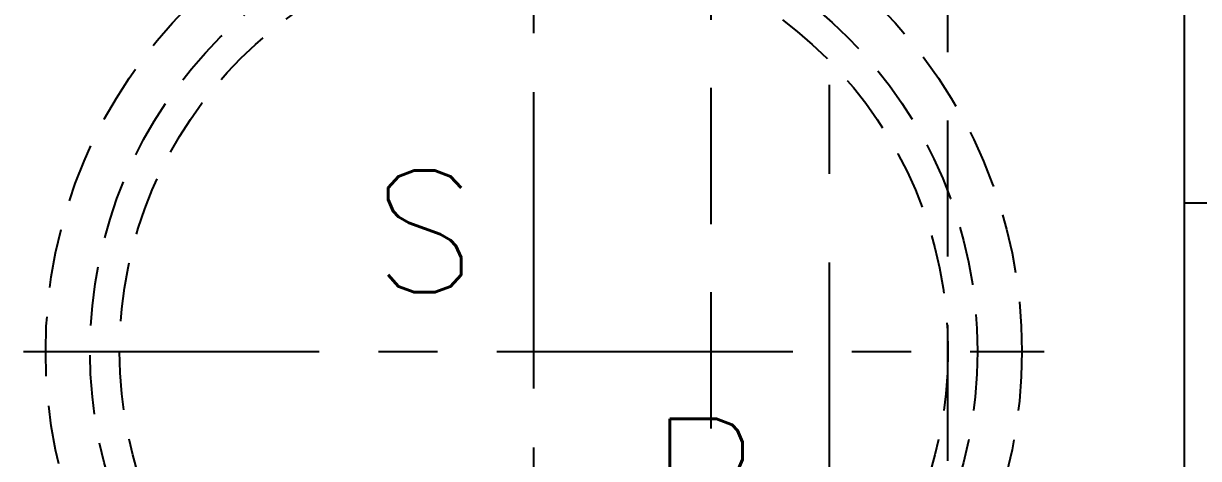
# Model space of a CAD drawing. Header units: millimetres. Extents: x 28656 to 29764, y -21384 to -20601.
# Drawn here: x 29224.03 to 29263.75, y -20886.88 to -20872.19 of the extents above; entities that cross this region are included whole.
import ezdxf

# ---------------------------------------------------------------- set-up
doc = ezdxf.new("R2010")
doc.units = ezdxf.units.MM
doc.header["$LTSCALE"] = 8
doc.linetypes.add('CENTER', pattern=[2, 1.25, -0.25, 0.25, -0.25])
doc.linetypes.add('HIDDEN', pattern=[0.375, 0.25, -0.125])
doc.layers.get('DEFPOINTS').update_dxf_attribs({"color": 6})
for name, color, linetype in [('Cav-cor', 30, 'Continuous'), ('SLIDE', 6, 'Continuous'), ('SP', 3, 'Continuous'), ('WT', 4, 'Continuous')]:
    doc.layers.add(name, color=color, linetype=linetype)
doc.layers.add('dim', color=3, linetype='Continuous', lineweight=15)
doc.styles.get("Standard").update_dxf_attribs({"font": 'txt.shx', "width": 0.8, "bigfont": 'chineset.shx'})
doc.dimstyles.new('ISO-25', dxfattribs={"dimtxt": 5, "dimasz": 4, "dimexe": 0.3, "dimexo": 0.3, "dimtad": 0, "dimzin": 1, "dimdsep": 46, "dimtxsty": 'Standard', "dimcen": 0, "dimclrd": 3, "dimclre": 3, "dimclrt": 3, "dimazin": 0, "dimtfac": 1, "dimtofl": 0, "dimtmove": 0, "dimatfit": 0, "dimfxl": 0, "dimarcsym": 0})

# ---------------------------------------------------------------- blocks, each defined once
blk = doc.blocks.new('20160826.095208')
at = {"layer": 'SP', "linetype": 'CENTER'}
for p, q in [((0, -17.25), (0, 17.25)), ((-17.25, 0), (17.25, 0))]:
    blk.add_line(p, q, dxfattribs=at)
at = {"layer": 'SP', "linetype": 'HIDDEN'}
for radius in [16.5, 15, 14]:
    blk.add_circle((0, 0), radius, dxfattribs=at)
at = {"layer": 'SP'}
for s, p in [('S', (-5.456, 1.995)), ('P', (3.888, -6.392))]:
    blk.add_text(s, height=4.111, dxfattribs=at).set_placement(p)
at = {"layer": 'SP', "color": 6, "insert": (-1.275, -8.844), "char_height": 3.2812, "attachment_point": 5}
blk.add_mtext('Ø30.00', dxfattribs=at)
blk = doc.blocks.new('*D27510')
at = {"layer": 'DEFPOINTS', "color": 0}
for p in [(29263.28, -20715.266), (29280.209, -20715.266), (29255.28, -20943.266)]:
    blk.add_point(p, dxfattribs=at)
at = {"layer": 'dim', "color": 3, "lineweight": -2}
for p, q in [((29263.58, -20715.266), (29280.509, -20715.266)), ((29280.209, -20719.266), (29280.209, -20819.308)), ((29280.209, -20939.266), (29280.209, -20839.224)), ((29255.58, -20943.266), (29280.509, -20943.266))]:
    blk.add_line(p, q, dxfattribs=at)
at = {"layer": 'dim', "color": 3}
for points in [[(29280.876, -20719.266), (29279.542, -20719.266), (29280.209, -20715.266)], [(29279.542, -20939.266), (29280.876, -20939.266), (29280.209, -20943.266)]]:
    blk.add_solid(points, dxfattribs=at)
at = {"layer": 'dim', "color": 3, "insert": (29280.209, -20829.266), "char_height": 5, "attachment_point": 5, "rotation": 90}
blk.add_mtext('228.00', dxfattribs=at)

msp = doc.modelspace()

# ---------------------------------------------------------------- linework, layer by layer
at = {"layer": 'Cav-cor', "color": 241}
msp.add_line((29263.28, -20935.266), (29263.28, -20711.266), dxfattribs=at)
at = {"layer": 'SLIDE', "linetype": 'CENTER'}
msp.add_line((29353.28, -20878.266), (29263.28, -20878.266), dxfattribs=at)
at = {"layer": 'WT', "color": 191, "linetype": 'HIDDEN', "ltscale": 2.3}
for p, q in [((29247.28, -20927.266), (29247.28, -20846.266)), ((29255.28, -20935.266), (29255.28, -20852.266))]:
    msp.add_line(p, q, dxfattribs=at)
at = {"layer": 'WT', "color": 191, "linetype": 'CENTER', "ltscale": 1.5}
msp.add_line((29251.28, -20943.266), (29251.28, -20848.266), dxfattribs=at)

# ---------------------------------------------------------------- block references
at = {"layer": 'SP'}
msp.add_blockref('20160826.095208', (29241.28, -20883.266), dxfattribs=at)

# ---------------------------------------------------------------- dimensions: what is measured, and where the dimension line sits
at = {"layer": 'dim'}
dim = msp.add_linear_dim(base=(29280.209, -20715.266), p1=(29255.28, -20943.266), p2=(29263.28, -20715.266), angle=90, dimstyle='ISO-25', dxfattribs=at)
dim.commit()
dim.dimension.update_dxf_attribs({"geometry": '*D27510', "text_midpoint": (29280.209, -20829.266)})

doc.saveas('drawing.dxf')
